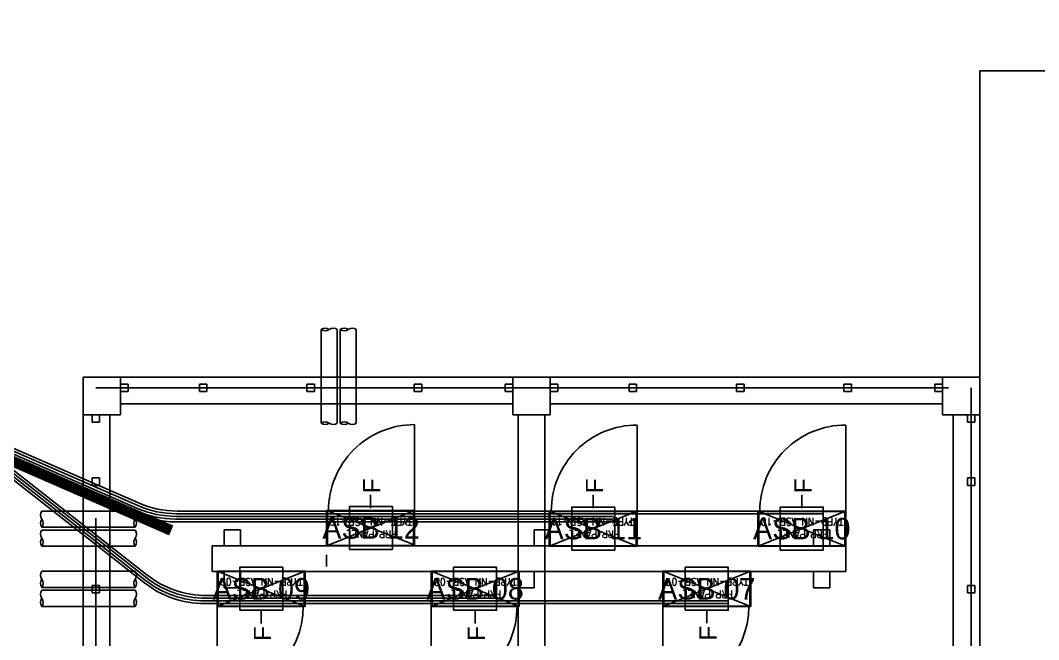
# Model space of a CAD drawing. Header units: metres. Extents: x 530797 to 531186, y 2675944 to 2676144.
# Drawn here: x 531141.66 to 531151.14, y 2676015.16 to 2676020.92 of the extents above; entities that cross this region are included whole.
import ezdxf
from ezdxf.enums import TextEntityAlignment as Align

# ---------------------------------------------------------------- set-up
doc = ezdxf.new("R2010")
doc.units = ezdxf.units.M
for name, pattern in [('DASHED', [0.75, 0.5, -0.25]), ('DASHED2', [0.375, 0.25, -0.125]), ('HIDDEN', [0.375, 0.25, -0.125]), ('PHANTOM', [63.5, 31.75, -6.35, 6.35, -6.35, 6.35, -6.35])]:
    doc.linetypes.add(name, pattern=pattern)
for name, color, linetype in [('1', 5, 'Continuous'), ('Excavation', 7, 'Continuous'), ('IDT', 7, 'Continuous'), ('LT Cable(AG) INV to LT Panel BL-06', 2, 'Continuous')]:
    doc.layers.add(name, color=color, linetype=linetype)
doc.styles.add('Arial', font='arial.ttf')
doc.styles.add('RomanS', font='romans.shx')
doc.styles.get("Standard").update_dxf_attribs({"font": 'Adani Regular.ttf'})
doc.linetypes.add('FOUNDATION LAYOUT$0$FENCELINE1', pattern='A,6.35,-2.54,[133,ltypeshp.shx,S=2.54,R=0,X=-2.54,Y=0],-2.54,25.4', length=36.83)

# ---------------------------------------------------------------- blocks, each defined once
blk = doc.blocks.new('ASB')
at = {"layer": '1', "color": 5}
blk.add_lwpolyline([(-0.2, -0.2), (0.2, -0.2), (0.2, 0.2), (-0.2, 0.2)], close=True, dxfattribs=at)
at = {"layer": '1', "color": 7}
blk.add_attdef('ID', text='', height=0.2, dxfattribs=at).set_placement((0, 0), align=Align.MIDDLE_CENTER)
blk = doc.blocks.new('IDT')
at = {"layer": 'IDT', "color": 8, "linetype": 'PHANTOM', "ltscale": 0.25}
for p, q in [((33.7831, 18.3103), (33.7831, 9.1603)), ((25.6331, 9.1603), (25.6331, 16.0353)), ((33.7831, 9.1603), (25.6331, 9.1603))]:
    blk.add_line(p, q, dxfattribs=at)
at = {"layer": 'IDT', "color": 8}
for p, q in [((25.552, 9.4101), (25.552, 12.0601)), ((25.802, 9.4101), (25.802, 12.0601)), ((29.602, 9.4101), (29.602, 12.0601)), ((29.852, 9.4101), (29.852, 12.0601)), ((33.652, 9.4101), (33.652, 12.0601)), ((33.902, 9.4101), (33.902, 12.0601)), ((27.686, 11.1932), (28.504, 11.1932)), ((27.686, 10.8662), (27.686, 11.1932)), ((27.695, 10.8697), (27.695, 11.1897)), ((27.695, 11.1897), (28.495, 11.1897)), ((28.495, 11.1897), (27.695, 10.8697)), ((28.495, 10.8697), (27.695, 11.1897)), ((28.495, 11.1897), (28.495, 10.8697)), ((28.504, 11.1932), (28.504, 10.8662)), ((29.843, 11.1932), (30.661, 11.1932)), ((29.843, 10.8662), (29.843, 11.1932)), ((29.852, 10.8697), (29.852, 11.1897)), ((29.852, 11.1897), (30.652, 11.1897)), ((30.652, 11.1897), (29.852, 10.8697)), ((30.652, 10.8697), (29.852, 11.1897)), ((30.652, 11.1897), (30.652, 10.8697)), ((30.661, 11.1932), (30.661, 10.8662)), ((31.8339, 11.1932), (32.6519, 11.1932)), ((31.8339, 10.8662), (31.8339, 11.1932)), ((31.8429, 10.8697), (31.8429, 11.1897)), ((31.8429, 11.1897), (32.6429, 11.1897)), ((31.8429, 10.8697), (32.6429, 11.1897)), ((31.8429, 11.1897), (32.6429, 10.8697)), ((32.6429, 11.1897), (32.6429, 10.8697)), ((32.6519, 11.1932), (32.6519, 10.8662)), ((25.5981, 11.0685), (25.5981, 10.9985)), ((25.6681, 11.0685), (25.5981, 11.0685)), ((25.5981, 10.9985), (25.6681, 10.9985)), ((25.6681, 10.9985), (25.6681, 11.0685)), ((26.951, 11.0197), (26.951, 10.8697)), ((27.101, 11.0197), (26.951, 11.0197)), ((27.101, 10.8697), (27.101, 11.0197)), ((29.702, 11.0197), (29.702, 10.8697)), ((29.852, 11.0197), (29.702, 11.0197)), ((29.852, 10.8697), (29.852, 11.0197)), ((32.4369, 11.0197), (32.4369, 10.8697)), ((32.5869, 11.0197), (32.4369, 11.0197)), ((32.5869, 10.8697), (32.5869, 11.0197)), ((33.7481, 11.0685), (33.7481, 10.9985)), ((33.8181, 11.0685), (33.7481, 11.0685)), ((33.7481, 10.9985), (33.8181, 10.9985)), ((33.8181, 10.9985), (33.8181, 11.0685)), ((32.6992, 10.8697), (26.802, 10.8697)), ((26.951, 10.8697), (27.101, 10.8697)), ((28.504, 10.8662), (27.686, 10.8662)), ((28.495, 10.8697), (27.695, 10.8697)), ((29.702, 10.8697), (29.852, 10.8697)), ((30.661, 10.8662), (29.843, 10.8662)), ((30.652, 10.8697), (29.852, 10.8697)), ((31.6352, 10.7124), (31.6352, 10.8226)), ((32.6519, 10.8662), (31.8339, 10.8662)), ((32.6429, 10.8697), (31.8429, 10.8697)), ((32.4369, 10.8697), (32.5869, 10.8697)), ((32.6993, 10.8697), (32.6993, 10.6297)), ((26.802, 10.6332), (27.62, 10.6332)), ((26.802, 10.3062), (26.802, 10.6332)), ((26.802, 10.6297), (32.6992, 10.6297)), ((26.811, 10.3097), (26.811, 10.6297)), ((26.811, 10.6297), (27.611, 10.6297)), ((27.611, 10.6297), (26.811, 10.3097)), ((27.611, 10.3097), (26.811, 10.6297)), ((26.951, 10.6297), (26.951, 10.6297)), ((26.951, 10.6297), (26.951, 10.4797)), ((27.101, 10.6297), (26.951, 10.6297)), ((27.101, 10.4797), (27.101, 10.6297)), ((27.611, 10.6297), (27.611, 10.3097)), ((27.62, 10.6332), (27.62, 10.3062)), ((28.743, 10.6332), (29.561, 10.6332)), ((28.743, 10.3062), (28.743, 10.6332)), ((28.752, 10.3097), (28.752, 10.6297)), ((28.752, 10.6297), (29.552, 10.6297)), ((29.552, 10.6297), (28.752, 10.3097)), ((29.552, 10.3097), (28.752, 10.6297)), ((29.552, 10.6297), (29.552, 10.3097)), ((29.552, 10.6297), (29.552, 10.4797)), ((29.702, 10.6297), (29.552, 10.6297)), ((29.561, 10.6332), (29.561, 10.3062)), ((29.702, 10.4797), (29.702, 10.6297)), ((30.817, 10.6293), (31.635, 10.6293)), ((30.817, 10.3023), (30.817, 10.6293)), ((30.826, 10.3058), (30.826, 10.6258)), ((30.826, 10.6258), (31.626, 10.6258)), ((30.826, 10.3058), (31.626, 10.6258)), ((30.826, 10.618), (31.626, 10.3058)), ((31.626, 10.6258), (31.626, 10.3058)), ((31.635, 10.6293), (31.635, 10.3023)), ((32.4369, 10.6297), (32.4369, 10.4797)), ((32.5869, 10.6297), (32.4369, 10.6297)), ((32.5869, 10.4797), (32.5869, 10.6297)), ((26.951, 10.4797), (27.101, 10.4797)), ((29.552, 10.4797), (29.702, 10.4797)), ((32.4369, 10.4797), (32.5869, 10.4797)), ((27.62, 10.3062), (26.802, 10.3062)), ((27.611, 10.3097), (26.811, 10.3097)), ((29.561, 10.3062), (28.743, 10.3062)), ((29.552, 10.3097), (28.752, 10.3097)), ((31.635, 10.3023), (30.817, 10.3023)), ((31.626, 10.3058), (30.826, 10.3058)), ((25.5981, 10.0685), (25.5981, 9.9985)), ((25.6681, 10.0685), (25.5981, 10.0685)), ((25.6681, 9.9985), (25.6681, 10.0685)), ((33.7481, 10.0685), (33.7481, 9.9985)), ((33.8181, 10.0685), (33.7481, 10.0685)), ((33.8181, 9.9985), (33.8181, 10.0685)), ((25.5981, 9.9985), (25.6681, 9.9985)), ((33.7481, 9.9985), (33.8181, 9.9985)), ((25.5981, 9.4801), (25.5981, 9.4101)), ((25.6681, 9.4801), (25.5981, 9.4801)), ((25.6681, 9.4101), (25.6681, 9.4801)), ((33.7481, 9.4801), (33.7481, 9.4101)), ((33.8181, 9.4801), (33.7481, 9.4801)), ((33.8181, 9.4101), (33.8181, 9.4801)), ((25.552, 9.0601), (25.552, 9.4101)), ((25.552, 9.4101), (25.902, 9.4101)), ((25.5981, 9.4101), (25.6681, 9.4101)), ((25.902, 9.4101), (25.902, 9.0601)), ((29.552, 9.0601), (29.552, 9.4101)), ((29.552, 9.4101), (29.902, 9.4101)), ((29.902, 9.4101), (29.902, 9.0601)), ((33.552, 9.0601), (33.552, 9.4101)), ((33.552, 9.4101), (33.902, 9.4101)), ((33.7481, 9.4101), (33.8181, 9.4101)), ((33.902, 9.4101), (33.902, 9.0601)), ((25.902, 9.3101), (29.552, 9.3101)), ((29.902, 9.3101), (33.552, 9.3101)), ((25.902, 9.1953), (25.902, 9.1253)), ((25.972, 9.1953), (25.902, 9.1953)), ((25.902, 9.1253), (25.972, 9.1253)), ((25.972, 9.1253), (25.972, 9.1953)), ((26.7481, 9.1953), (26.7481, 9.1253)), ((26.8181, 9.1953), (26.7481, 9.1953)), ((26.7481, 9.1253), (26.8181, 9.1253)), ((26.8181, 9.1253), (26.8181, 9.1953)), ((27.7481, 9.1953), (27.7481, 9.1253)), ((27.8181, 9.1953), (27.7481, 9.1953)), ((27.7481, 9.1253), (27.8181, 9.1253)), ((27.8181, 9.1253), (27.8181, 9.1953)), ((28.7481, 9.1953), (28.7481, 9.1253)), ((28.8181, 9.1953), (28.7481, 9.1953)), ((28.7481, 9.1253), (28.8181, 9.1253)), ((28.8181, 9.1253), (28.8181, 9.1953)), ((29.4822, 9.1953), (29.4822, 9.1253)), ((29.5522, 9.1953), (29.4822, 9.1953)), ((29.4822, 9.1253), (29.5522, 9.1253)), ((29.5522, 9.1253), (29.5522, 9.1953)), ((29.902, 9.1953), (29.902, 9.1253)), ((29.972, 9.1953), (29.902, 9.1953)), ((29.902, 9.1253), (29.972, 9.1253)), ((29.972, 9.1253), (29.972, 9.1953)), ((30.7481, 9.1953), (30.7481, 9.1253)), ((30.8181, 9.1953), (30.7481, 9.1953)), ((30.7481, 9.1253), (30.8181, 9.1253)), ((30.8181, 9.1253), (30.8181, 9.1953)), ((31.7481, 9.1953), (31.7481, 9.1253)), ((31.8181, 9.1953), (31.7481, 9.1953)), ((31.7481, 9.1253), (31.8181, 9.1253)), ((31.8181, 9.1253), (31.8181, 9.1953)), ((32.7481, 9.1953), (32.7481, 9.1253)), ((32.8181, 9.1953), (32.7481, 9.1953)), ((32.7481, 9.1253), (32.8181, 9.1253)), ((32.8181, 9.1253), (32.8181, 9.1953)), ((33.482, 9.1953), (33.482, 9.1253)), ((33.552, 9.1953), (33.482, 9.1953)), ((33.482, 9.1253), (33.552, 9.1253)), ((33.552, 9.1253), (33.552, 9.1953)), ((25.902, 9.0601), (25.552, 9.0601)), ((25.902, 9.0601), (29.552, 9.0601)), ((29.902, 9.0601), (29.552, 9.0601)), ((29.902, 9.0601), (33.552, 9.0601)), ((33.902, 9.0601), (33.552, 9.0601))]:
    blk.add_line(p, q, dxfattribs=at)
at = {"layer": 'IDT', "color": 8, "linetype": 'DASHED', "ltscale": 5}
for p, q in [((28.504, 11.9932), (28.504, 11.1932)), ((30.661, 11.9932), (30.661, 11.1932)), ((32.6519, 11.9932), (32.6519, 11.1932)), ((28.4602, 11.1932), (27.704, 11.1932)), ((28.504, 11.1932), (28.4602, 11.1932)), ((30.6172, 11.1932), (29.861, 11.1932)), ((30.661, 11.1932), (30.6172, 11.1932)), ((32.6081, 11.1932), (31.8519, 11.1932)), ((32.6519, 11.1932), (32.6081, 11.1932)), ((26.802, 9.5062), (26.802, 10.3062)), ((26.802, 10.3062), (26.8459, 10.3062)), ((26.8459, 10.3062), (27.602, 10.3062)), ((28.743, 9.5062), (28.743, 10.3062)), ((28.743, 10.3062), (28.7869, 10.3062)), ((28.7869, 10.3062), (29.543, 10.3062)), ((30.817, 9.5023), (30.817, 10.3023)), ((30.817, 10.3023), (30.8609, 10.3023)), ((30.8609, 10.3023), (31.617, 10.3023))]:
    blk.add_line(p, q, dxfattribs=at)
at = {"layer": 'IDT', "color": 7}
for p, q in [((28.095, 11.2767), (28.095, 11.3492)), ((30.252, 11.2802), (30.252, 11.3527)), ((32.2429, 11.2802), (32.2429, 11.3527)), ((27.686, 11.1932), (28.504, 11.1932)), ((27.686, 10.8662), (27.686, 11.1932)), ((28.095, 11.2255), (28.095, 11.2767)), ((28.504, 11.1932), (28.504, 10.8662)), ((29.843, 11.1932), (30.661, 11.1932)), ((29.843, 10.8662), (29.843, 11.1932)), ((30.252, 11.229), (30.252, 11.2802)), ((30.661, 11.1932), (30.661, 10.8662)), ((31.8339, 11.1932), (32.6519, 11.1932)), ((31.8339, 10.8662), (31.8339, 11.1932)), ((32.2429, 11.229), (32.2429, 11.2802)), ((32.6519, 11.1932), (32.6519, 10.8662)), ((28.504, 10.8662), (27.686, 10.8662)), ((30.661, 10.8662), (29.843, 10.8662)), ((32.6519, 10.8662), (31.8339, 10.8662)), ((26.802, 10.6332), (27.62, 10.6332)), ((26.802, 10.3062), (26.802, 10.6332)), ((27.62, 10.6332), (27.62, 10.3062)), ((28.743, 10.6332), (29.561, 10.6332)), ((28.743, 10.3062), (28.743, 10.6332)), ((29.561, 10.6332), (29.561, 10.3062)), ((30.817, 10.6293), (31.635, 10.6293)), ((30.817, 10.3023), (30.817, 10.6293)), ((31.635, 10.6293), (31.635, 10.3023)), ((27.62, 10.3062), (26.802, 10.3062)), ((27.211, 10.2806), (27.211, 10.2294)), ((29.561, 10.3062), (28.743, 10.3062)), ((29.152, 10.2806), (29.152, 10.2294)), ((31.635, 10.3023), (30.817, 10.3023)), ((31.226, 10.2806), (31.226, 10.2294)), ((27.211, 10.2294), (27.211, 10.1569)), ((29.152, 10.2294), (29.152, 10.1569)), ((31.226, 10.2294), (31.226, 10.1569))]:
    blk.add_line(p, q, dxfattribs=at)
at = {"layer": 'IDT', "color": 124}
for p, q in [((34.2845, 11.1932), (33.4155, 11.1932)), ((33.4155, 11.1932), (34.2845, 11.1932)), ((33.4155, 11.0432), (34.2845, 11.0432)), ((34.2845, 11.0432), (33.4155, 11.0432)), ((34.2845, 11.0162), (33.4155, 11.0162)), ((33.4155, 11.0162), (34.2845, 11.0162)), ((33.4155, 10.8662), (34.2845, 10.8662)), ((34.2845, 10.8662), (33.4155, 10.8662)), ((34.2845, 10.6332), (33.4155, 10.6332)), ((33.4155, 10.6332), (34.2845, 10.6332)), ((33.4155, 10.4832), (34.2845, 10.4832)), ((34.2845, 10.4832), (33.4155, 10.4832)), ((34.2845, 10.4562), (33.4155, 10.4562)), ((33.4155, 10.4562), (34.2845, 10.4562)), ((33.4155, 10.3062), (34.2845, 10.3062)), ((34.2845, 10.3062), (33.4155, 10.3062)), ((31.3578, 9.4874), (31.3578, 8.6183)), ((31.3578, 8.6183), (31.3578, 9.4874)), ((31.5078, 8.6183), (31.5078, 9.4874)), ((31.5078, 9.4874), (31.5078, 8.6183)), ((31.5349, 9.4874), (31.5349, 8.6183)), ((31.5349, 8.6183), (31.5349, 9.4874)), ((31.6849, 8.6183), (31.6849, 9.4874)), ((31.6849, 9.4874), (31.6849, 8.6183))]:
    blk.add_line(p, q, dxfattribs=at)
at = {"layer": 'IDT', "color": 8, "linetype": 'HIDDEN', "ltscale": 2.5}
blk.add_line((26.802, 10.6297), (26.802, 10.8697), dxfattribs=at)
at = {"layer": 'IDT', "color": 8, "linetype": 'DASHED2', "ltscale": 5}
for p, q in [((25.552, 9.0601), (25.552, 10.1601)), ((33.902, 10.1601), (33.902, 9.0601)), ((26.652, 9.0601), (25.552, 9.0601)), ((33.902, 9.0601), (32.802, 9.0601))]:
    blk.add_line(p, q, dxfattribs=at)
at = {"layer": 'IDT', "color": 7, "linetype": 'FOUNDATION LAYOUT$0$FENCELINE1', "ltscale": 0.01}
blk.add_lwpolyline([(19.9107, 22.4854), (11.801, 22.4854), (11.801, 6.2104), (19.7314, 6.2104), (25.552, 6.2104), (25.552, 9.0601)], dxfattribs=at)
at = {"layer": 'IDT', "color": 8, "linetype": 'DASHED', "ltscale": 5}
for centre, start, end in [((28.504, 11.1932), 90, 180), ((30.661, 11.1932), 90, 180), ((32.6519, 11.1932), 90, 180), ((26.802, 10.3062), 270, 0), ((28.743, 10.3062), 270, 0), ((30.817, 10.3023), 270, 0)]:
    blk.add_arc(centre, 0.8, start, end, dxfattribs=at)
at = {"layer": 'IDT', "color": 124}
for centre, start, end in [((33.4653, 11.1557), 143.02764, 216.97236), ((33.3657, 11.1557), 323.02764, 36.97236), ((34.3344, 11.1557), 143.02764, 216.97236), ((34.2347, 11.1557), 323.02764, 36.97236), ((33.4653, 11.0807), 143.02764, 216.97236), ((34.2347, 11.0807), 323.02764, 36.97236), ((33.4653, 10.9787), 143.02764, 216.97236), ((33.3657, 10.9787), 323.02764, 36.97236), ((34.3344, 10.9787), 143.02764, 216.97236), ((34.2347, 10.9787), 323.02764, 36.97236), ((33.4653, 10.9037), 143.02764, 216.97236), ((34.2347, 10.9037), 323.02764, 36.97236), ((33.4653, 10.5957), 143.02764, 216.97236), ((33.3657, 10.5957), 323.02764, 36.97236), ((34.3344, 10.5957), 143.02764, 216.97236), ((34.2347, 10.5957), 323.02764, 36.97236), ((33.4653, 10.5207), 143.02764, 216.97236), ((34.2347, 10.5207), 323.02764, 36.97236), ((33.4653, 10.4187), 143.02764, 216.97236), ((33.3657, 10.4187), 323.02764, 36.97236), ((34.3344, 10.4187), 143.02764, 216.97236), ((34.2347, 10.4187), 323.02764, 36.97236), ((33.4653, 10.3437), 143.02764, 216.97236), ((34.2347, 10.3437), 323.02764, 36.97236), ((31.3953, 9.4376), 53.02764, 126.97236), ((31.4703, 9.4376), 53.02764, 126.97236), ((31.4703, 9.5372), 233.02764, 306.97236), ((31.5724, 9.4376), 53.02764, 126.97236), ((31.6474, 9.4376), 53.02764, 126.97236), ((31.6474, 9.5372), 233.02764, 306.97236), ((31.4703, 8.5685), 53.02764, 126.97236), ((31.6474, 8.5685), 53.02764, 126.97236), ((31.3953, 8.6681), 233.02764, 306.97236), ((31.4703, 8.6681), 233.02764, 306.97236), ((31.5724, 8.6681), 233.02764, 306.97236), ((31.6474, 8.6681), 233.02764, 306.97236)]:
    blk.add_arc(centre, 0.0624, start, end, dxfattribs=at)
at = {"layer": 'IDT', "color": 7, "style": 'Arial'}
for p in [(28.0038, 11.511), (30.1608, 11.5145), (32.1517, 11.5145), (27.1198, 10.1397), (29.0608, 10.1397), (31.1348, 10.1397)]:
    blk.add_text('F', height=0.16, rotation=270, dxfattribs=at).set_placement(p)
at = {"layer": 'IDT', "color": 7, "style": 'RomanS', "width": 0.9}
for s, p in [('FRP PANEL', (27.8518, 11.0469)), ('FRP PANEL', (30.0088, 11.0469)), ('FRP PANEL', (31.9997, 11.0469)), ('TYPE-NN ASB-07', (27.7077, 10.9302)), ('TYPE-NN ASB-08', (29.8647, 10.9302)), ('TYPE-NN ASB-09', (31.8571, 10.9302)), ('FRP PANEL', (26.9678, 10.4869)), ('FRP PANEL', (28.9088, 10.4869)), ('FRP PANEL', (30.9828, 10.4869)), ('TYPE-NN ASB-10', (26.8237, 10.3702)), ('TYPE-NN ASB-11', (28.7737, 10.3702)), ('TYPE-NN ASB-12', (30.8387, 10.3702))]:
    blk.add_text(s, height=0.07, dxfattribs=at).set_placement(p)

msp = doc.modelspace()

# ---------------------------------------------------------------- linework, layer by layer
at = {"layer": 'Excavation', "const_width": 0.1}
msp.add_lwpolyline([(531143.0664, 2676016.1759), (531141.2263, 2676016.9792), (531134.3013, 2676016.9792), (531134.3013, 2676029.3203)], dxfattribs=at)
at = {"layer": 'LT Cable(AG) INV to LT Panel BL-06', "color": 5}
for points in [[(531147.1847, 2676016.3067), (531143.1109, 2676016.3067, -0.103275), (531142.7508, 2676016.3819), (531141.4115, 2676016.9666, 0.103275), (531141.0514, 2676017.0417), (531135.2638, 2676017.0417, -0.414214), (531134.3638, 2676017.9417), (531134.3638, 2676029.2791, -0.021393), (531134.3671, 2676029.356), (531134.4105, 2676029.8622, 0.021393), (531134.4138, 2676029.9391), (531134.4138, 2676127.9175, -0.414214), (531135.3138, 2676128.8175), (531150.809, 2676128.8175, 0.414214), (531151.709, 2676129.7175), (531151.709, 2676130.2318)], [(531147.1847, 2676016.2817), (531143.1056, 2676016.2817, -0.103275), (531142.7455, 2676016.3569), (531141.4063, 2676016.9416, 0.103275), (531141.0462, 2676017.0167), (531135.2388, 2676017.0167, -0.414214), (531134.3388, 2676017.9167), (531134.3388, 2676029.2802, -0.021393), (531134.3421, 2676029.3571), (531134.3855, 2676029.8633, 0.021393), (531134.3888, 2676029.9402), (531134.3888, 2676113.0175, 0.414214), (531133.4888, 2676113.9175), (531091.2016, 2676113.9175, -0.414214), (531090.3016, 2676114.8175), (531090.3016, 2676115.2298)], [(531149.1363, 2676016.3317), (531143.1161, 2676016.3317, -0.103275), (531142.756, 2676016.4069), (531141.4168, 2676016.9916, 0.103275), (531141.0567, 2676017.0667), (531135.2888, 2676017.0667, -0.414214), (531134.3888, 2676017.9667), (531134.3888, 2676029.278, -0.021393), (531134.3921, 2676029.355), (531134.4355, 2676029.8612, 0.021393), (531134.4388, 2676029.9381), (531134.4388, 2676097.8925, -0.414214), (531135.3388, 2676098.7925), (531150.809, 2676098.7925, 0.414214), (531151.709, 2676099.6925), (531151.709, 2676100.2318)], [(531147.1847, 2676016.2567), (531143.1004, 2676016.2567, -0.103275), (531142.7403, 2676016.3319), (531141.4011, 2676016.9166, 0.103275), (531141.041, 2676016.9917), (531135.2138, 2676016.9917, -0.414214), (531134.3138, 2676017.8917), (531134.3138, 2676029.2813, -0.021393), (531134.3171, 2676029.3582), (531134.3605, 2676029.8644, 0.021393), (531134.3638, 2676029.9413), (531134.3638, 2676067.9925, 0.414214), (531133.4638, 2676068.8925), (531091.2016, 2676068.8925, -0.414214), (531090.3016, 2676069.7925), (531090.3016, 2676070.2298)], [(531149.1363, 2676016.3567), (531143.1213, 2676016.3567, -0.103275), (531142.7612, 2676016.4319), (531141.422, 2676017.0166, 0.103275), (531141.0619, 2676017.0917), (531135.3138, 2676017.0917, -0.414214), (531134.4138, 2676017.9917), (531134.4138, 2676029.277, -0.021393), (531134.4171, 2676029.3539), (531134.4605, 2676029.8601, 0.021393), (531134.4638, 2676029.937), (531134.4638, 2676052.8675, -0.414214), (531135.3638, 2676053.7675), (531150.809, 2676053.7675, 0.414214), (531151.709, 2676054.6675), (531151.709, 2676055.2318)]]:
    msp.add_lwpolyline(points, format="xyb", dxfattribs=at)
at = {"layer": 'LT Cable(AG) INV to LT Panel BL-06'}
for points in [[(531148.2523, 2676015.5215), (531143.3797, 2676015.5215, -0.167793), (531142.8244, 2676015.7133), (531141.3854, 2676016.8416, 0.103275), (531141.0253, 2676016.9167), (531135.1388, 2676016.9167, -0.414214), (531134.2388, 2676017.8167), (531134.2388, 2676029.2845, -0.021393), (531134.2421, 2676029.3614), (531134.2855, 2676029.8676, 0.021393), (531134.2888, 2676029.9445), (531134.2888, 2676037.9175, 0.414214), (531133.3888, 2676038.8175), (531120.1968, 2676038.8175, 0.414214), (531119.2968, 2676037.9175), (531119.2968, 2676009.7175, -0.414214), (531118.3968, 2676008.8175), (530961.6336, 2676008.8175, -0.414214), (530960.7336, 2676009.7175), (530960.7336, 2676010.2298)], [(531146.0893, 2676015.5468), (531143.3868, 2676015.5465, -0.167634), (531142.8319, 2676015.7379), (531141.3907, 2676016.8666, 0.103275), (531141.0306, 2676016.9417), (531135.1638, 2676016.9417, -0.414214), (531134.2638, 2676017.8417), (531134.2638, 2676029.2834, -0.021393), (531134.2671, 2676029.3603), (531134.3105, 2676029.8665, 0.021393), (531134.3138, 2676029.9434), (531134.3138, 2676037.9425, 0.414214), (531133.4138, 2676038.8425), (531120.1718, 2676038.8425, 0.414214), (531119.2718, 2676037.9425), (531119.2718, 2676009.7425, -0.414214), (531118.3718, 2676008.8425), (531058.8096, 2676008.8425, -0.414214), (531057.9096, 2676009.7425), (531057.9096, 2676010.2298)], [(531146.0893, 2676015.5718), (531143.3938, 2676015.5715, -0.167475), (531142.8394, 2676015.7626), (531141.3959, 2676016.8916, 0.103275), (531141.0358, 2676016.9667), (531135.1888, 2676016.9667, -0.414214), (531134.2888, 2676017.8667), (531134.2888, 2676029.2823, -0.021393), (531134.2921, 2676029.3592), (531134.3355, 2676029.8654, 0.021393), (531134.3388, 2676029.9423), (531134.3388, 2676037.9675, 0.414214), (531133.4388, 2676038.8675), (531120.1468, 2676038.8675, 0.414214), (531119.2468, 2676037.9675), (531119.2468, 2676032.2675, -0.414214), (531118.3468, 2676031.3675), (531091.2016, 2676031.3675, -0.414214), (531090.3016, 2676032.2675), (531090.3016, 2676032.7298)], [(531148.2523, 2676015.4965), (531143.3726, 2676015.4965, -0.167954), (531142.8169, 2676015.6886), (531141.3802, 2676016.8166, 0.103275), (531141.0201, 2676016.8917), (531135.1138, 2676016.8917, -0.414214), (531134.2138, 2676017.7917), (531134.2138, 2676029.2855, -0.021393), (531134.2171, 2676029.3624), (531134.2605, 2676029.8686, 0.021393), (531134.2638, 2676029.9456), (531134.2638, 2676037.8925, 0.414214), (531133.3638, 2676038.7925), (531120.2218, 2676038.7925, 0.414214), (531119.3218, 2676037.8925), (531119.3218, 2676009.6925, -0.414214), (531118.4218, 2676008.7925), (530864.4576, 2676008.7925, -0.414214), (530863.5576, 2676009.6925), (530863.5576, 2676010.2298)]]:
    msp.add_lwpolyline(points, format="xyb", dxfattribs=at)

# ---------------------------------------------------------------- block references
at = {"layer": '1'}
for p, values in [((531144.9262, 2676016.1992), {'ID': 'ASB 12'}), ((531146.9953, 2676016.1933), {'ID': 'ASB 11'}), ((531148.9363, 2676016.1933), {'ID': 'ASB 10'}), ((531143.9044, 2676015.6333), {'ID': 'ASB 09'}), ((531145.8953, 2676015.6333), {'ID': 'ASB 08'}), ((531148.0523, 2676015.6333), {'ID': 'ASB 07'})]:
    msp.add_blockref('ASB', p, dxfattribs=at).add_auto_attribs(values)
at = {"layer": 'IDT', "color": 8, "rotation": 180}
msp.add_blockref('IDT', (531176.1473, 2676026.663), dxfattribs=at)

doc.saveas('drawing.dxf')
